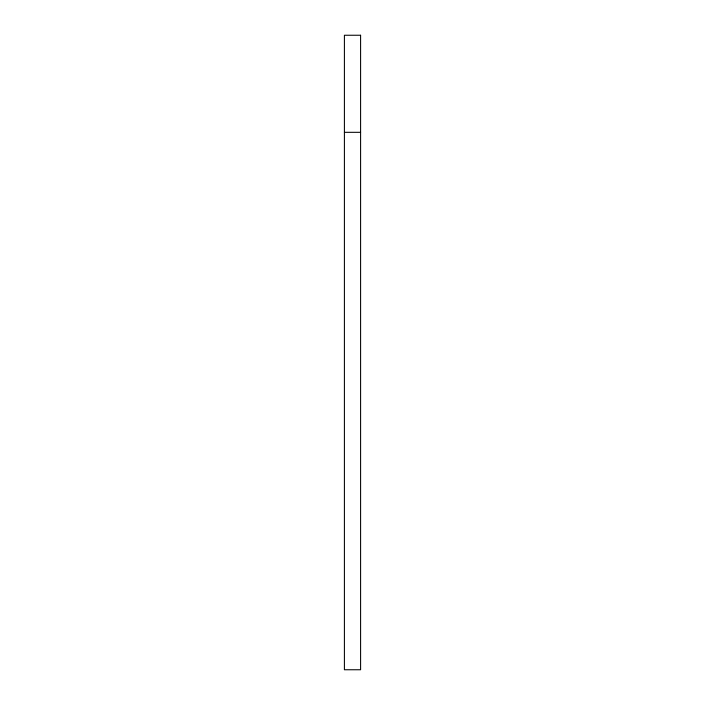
<?xml version="1.0" encoding="UTF-8"?>
<svg xmlns="http://www.w3.org/2000/svg" width="705" height="705" viewBox="0 0 705 705"><rect width="100%" height="100%" fill="white"/><g stroke="black" fill="none" stroke-linecap="round" stroke-linejoin="round"><path stroke-width="1.06" d="M344.41 132.32L360.59 132.32M360.59 35.25L344.41 35.25L344.41 669.75L360.59 669.75L360.59 35.25"/></g></svg>
